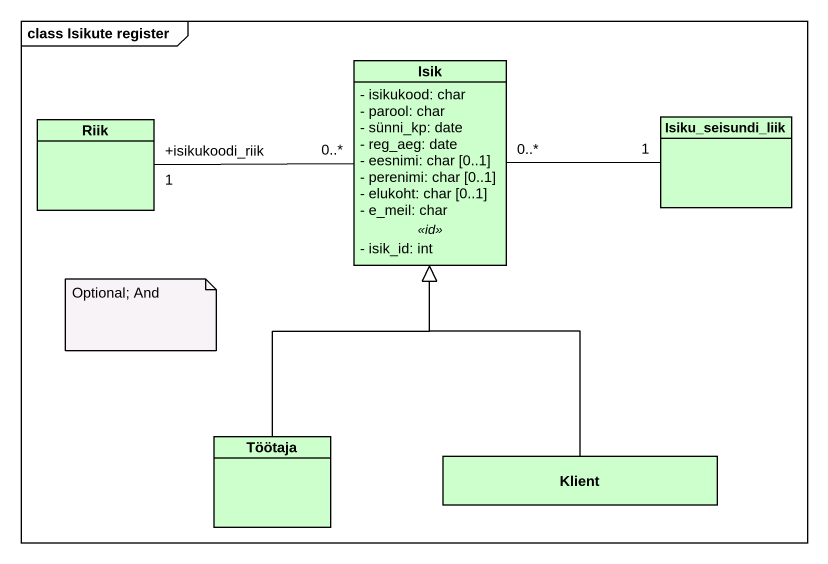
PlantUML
@startuml
mainframe class Isikute register
hide circle
hide empty members
skinparam classAttributeIconSize 0
class Isik #CCFFCC {
  - isikukood: char
  - parool: char
  - sünni_kp: date
  - reg_aeg: date
  - eesnimi: char [0..1]
  - perenimi: char [0..1]
  - elukoht: char [0..1]
  - e_meil: char
  .. <<id>> ..
  - isik_id: int
}
class Riik #CCFFCC
class Isiku_seisundi_liik #CCFFCC
class Töötaja #CCFFCC
class Klient #CCFFCC
Riik "+isikukoodi_riik\n1" -right- "0..*" Isik
Isiku_seisundi_liik "1" -left- "0..*" Isik
Töötaja -up-|> Isik
Klient -up-|> Isik
note as N1
  Optional; And
end note
@enduml
